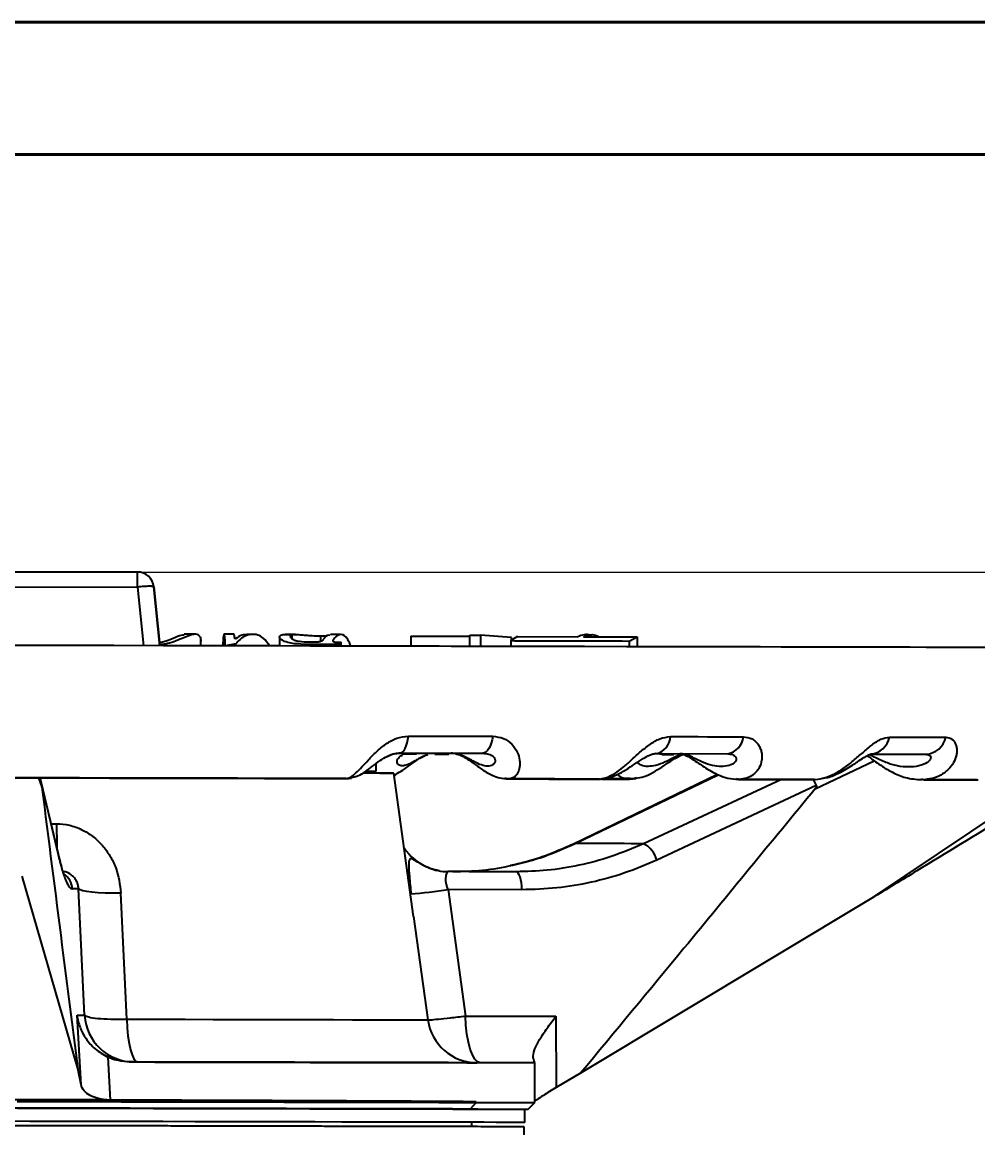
# Model space of a CAD drawing. Header units: millimetres. Extents: x 2379 to 4059, y 879 to 2067.
# Drawn here: x 2886.4 to 3030.7, y 1900.2 to 2067.1 of the extents above; entities that cross this region are included whole.
import ezdxf

# ---------------------------------------------------------------- set-up
doc = ezdxf.new("R2010")
doc.units = ezdxf.units.MM
doc.layers.add('AM_5', color=3, linetype='Continuous', lineweight=25)
doc.layers.add('粗实线', color=7, linetype='Continuous', lineweight=40)
doc.styles.add('SLDTEXTSTYLE1', font='txt.shx', dxfattribs={"width": 0.7, "bigfont": 'gbcbig.shx'})
doc.dimstyles.new('SLDDIMSTYLE12$0', dxfattribs={"dimtxt": 12, "dimasz": 10, "dimexe": 0, "dimexo": 0.0625, "dimgap": 0.875, "dimtad": 1, "dimdec": 1, "dimlfac": 1.8, "dimrnd": 1e-09, "dimzin": 12, "dimdsep": 46, "dimtxsty": 'SLDTEXTSTYLE1', "dimcen": 0.09, "dimdle": 8.16, "dimclrd": 3, "dimclre": 3, "dimadec": 0, "dimazin": 3, "dimtfac": 1, "dimtdec": 1, "dimtofl": 0, "dimtmove": 0, "dimatfit": 3, "dimfxl": 0, "dimfrac": 2, "dimtolj": 1, "dimlwd": 5, "dimlwe": 5, "dimarcsym": 0})

# ---------------------------------------------------------------- blocks, each defined once
blk = doc.blocks.new('*D38')
at = {"layer": 'AM_5', "color": 3, "lineweight": 5, "transparency": 16777216}
blk.add_line((2903.84, 1984.11), (3083.67, 1984.11), dxfattribs=at)
at = {"layer": 'AM_5', "color": 3, "linetype": 'Continuous', "lineweight": 5, "transparency": 16777216}
for p, q in [((3083.67, 1974.11), (3083.67, 1695.37)), ((2950.84, 1685.37), (3083.67, 1685.37))]:
    blk.add_line(p, q, dxfattribs=at)
at = {"layer": 'AM_5', "color": 3, "transparency": 16777216}
for points in [[(3082.01, 1974.11), (3085.34, 1974.11), (3083.67, 1984.11)], [(3082.01, 1695.37), (3085.34, 1695.37), (3083.67, 1685.37)]]:
    blk.add_solid(points, dxfattribs=at)
at = {"layer": 'Defpoints', "color": 0, "transparency": 16777216}
for p in [(2903.78, 1984.11), (2950.78, 1685.37), (3083.67, 1685.37)]:
    blk.add_point(p, dxfattribs=at)
at = {"layer": 'AM_5', "color": 0, "transparency": 16777216, "insert": (3076.8, 1834.74), "char_height": 12, "attachment_point": 5, "rotation": 90, "style": 'SLDTEXTSTYLE1'}
blk.add_mtext('\\A1;300', dxfattribs=at)

msp = doc.modelspace()

# ---------------------------------------------------------------- linework, layer by layer
at = {"color": 7, "linetype": 'Continuous', "lineweight": 25}
for p, q in [((2903.781, 1984.107), (2870.806, 1984.178)), ((2870.806, 1984.178), (2903.781, 1984.107)), ((2903.776, 1981.846), (2903.781, 1984.107)), ((2903.781, 1984.107), (2903.781, 1984.107)), ((2870.801, 1981.917), (2903.776, 1981.846)), ((2903.776, 1981.846), (2904.679, 1972.985)), ((2906.263, 1981.861), (2907.168, 1972.98)), ((2906.263, 1981.86), (2906.263, 1981.861)), ((2907.167, 1972.98), (2906.263, 1981.86)), ((2912.573, 1974.715), (2910.854, 1974.718)), ((2913.285, 1974.285), (2913.283, 1972.968)), ((2918.379, 1974.702), (2916.879, 1974.705)), ((2918.578, 1974.028), (2918.48, 1974.028)), ((2921.111, 1974.696), (2920.294, 1974.698)), ((2925.226, 1974.285), (2925.223, 1972.941)), ((2927.665, 1974.682), (2926.074, 1974.686)), ((2927.096, 1974.592), (2927.095, 1974.041)), ((2931.424, 1974.469), (2931.423, 1973.6)), ((2931.424, 1974.469), (2932.412, 1974.466)), ((2934.473, 1974.668), (2932.949, 1974.671)), ((2933.329, 1973.658), (2933.33, 1973.855)), ((2945.063, 1974.414), (2945.06, 1972.9)), ((2945.063, 1974.414), (2953.973, 1974.4)), ((2953.97, 1972.88), (2953.974, 1974.563)), ((2953.974, 1974.563), (2955.585, 1974.56)), ((2955.585, 1974.56), (2955.581, 1972.877)), ((2960.264, 1974.234), (2955.585, 1974.56)), ((2960.201, 1973.744), (2960.199, 1972.866)), ((2961.163, 1974.367), (2960.201, 1973.744)), ((2960.263, 1973.784), (2960.264, 1974.234)), ((2961.163, 1974.367), (2970.292, 1974.344)), ((2971.175, 1974.342), (2979.248, 1974.321)), ((2972.422, 1974.587), (2971.524, 1974.589)), ((2978.074, 1973.691), (2978.072, 1972.828)), ((2978.074, 1973.691), (2979.248, 1974.321)), ((2979.248, 1974.321), (2979.245, 1972.826)), ((2916.825, 1972.961), (2912.905, 1972.969)), ((2913.368, 1972.968), (2913.369, 1973.507)), ((2918.622, 1973.26), (2917.059, 1972.984)), ((2917.059, 1972.959), (2917.059, 1972.984)), ((2918.621, 1972.955), (2918.622, 1973.26)), ((2925.258, 1972.943), (2921.731, 1972.95)), ((2928.942, 1972.933), (2928.943, 1973.188)), ((2934.395, 1973.213), (2928.943, 1973.188)), ((2930.73, 1973.496), (2929.676, 1973.499)), ((2933.98, 1973.514), (2934.555, 1973.52)), ((2934.394, 1972.922), (2934.395, 1973.213)), ((2934.555, 1973.52), (2934.395, 1973.213)), ((2934.554, 1972.921), (2934.555, 1973.52)), ((2943.483, 1956.767), (2943.272, 1956.767)), ((2943.614, 1956.766), (2943.276, 1956.767)), ((2943.483, 1956.767), (2955.944, 1956.74)), ((2943.781, 1956.619), (2943.575, 1956.796)), ((2945.926, 1956.614), (2943.781, 1956.619)), ((2948.691, 1956.609), (2950.805, 1956.605)), ((2981.526, 1956.592), (2982.189, 1956.684)), ((2982.985, 1956.537), (2982.017, 1956.686)), ((2982.189, 1956.684), (2992.954, 1956.661)), ((2982.985, 1956.537), (2984.79, 1956.533)), ((3006.142, 1951.378), (3015.062, 1955.616)), ((3014.539, 1956.615), (3022.876, 1956.597)), ((2939.821, 1954.03), (2939.823, 1955.178)), ((2945.489, 1932.106), (2942.494, 1953.753)), ((2888.811, 1953.02), (2889.333, 1951.627)), ((2889.29, 1952.097), (2889.116, 1952.855)), ((2891.851, 1941.496), (2889.157, 1952.851)), ((2889.29, 1952.097), (2891.969, 1940.806)), ((2935.385, 1952.929), (2936.112, 1953.002)), ((2959.203, 1952.953), (2959.947, 1952.878)), ((2959.847, 1952.87), (2959.715, 1952.901)), ((2959.735, 1952.867), (2963.377, 1952.86)), ((2991.418, 1953.536), (2969.622, 1943.035)), ((2969.921, 1943.106), (2991.482, 1953.5)), ((2973.539, 1952.841), (2973.689, 1952.855)), ((2973.667, 1952.849), (2973.808, 1952.866)), ((2978.377, 1952.886), (2974.134, 1952.896)), ((2974.705, 1952.884), (2978.645, 1952.875)), ((2978.066, 1952.83), (2978.787, 1952.961)), ((2978.221, 1952.908), (2978.071, 1952.919)), ((2978.645, 1952.875), (2978.221, 1952.908)), ((2978.645, 1952.875), (2979.097, 1952.912)), ((2979.147, 1953.026), (2978.705, 1952.886)), ((3001.048, 1952.794), (2980.209, 1943.084)), ((2994.269, 1952.878), (2994.908, 1952.806)), ((2994.761, 1952.797), (2994.269, 1952.878)), ((3005.844, 1952.784), (3006.326, 1951.848)), ((3022.506, 1952.741), (3022.057, 1952.793)), ((3022.197, 1952.819), (3022.684, 1952.751)), ((3022.506, 1952.741), (3022.197, 1952.819)), ((3006.326, 1951.848), (2982.221, 1940.613)), ((3014.693, 1934.842), (3037.545, 1950.177)), ((2890.758, 1946.106), (2891.557, 1946.104)), ((2951.442, 1938.866), (2950.685, 1938.868)), ((2960.987, 1938.846), (2950.733, 1938.868)), ((2894.78, 1909.13), (2886.354, 1938.204)), ((2894.885, 1936.271), (2893.945, 1936.273)), ((2895.801, 1917.189), (2894.885, 1936.271)), ((2902.162, 1916.586), (2901.293, 1935.608)), ((2950.702, 1936.152), (2953.343, 1917.067)), ((2961.854, 1936.128), (2950.702, 1936.152)), ((3014.693, 1934.842), (2970.714, 1908.418)), ((2945.489, 1932.103), (2947.65, 1916.489)), ((2894.65, 1917.192), (2895.801, 1917.189)), ((2895.275, 1906.678), (2894.65, 1917.192)), ((2953.343, 1917.067), (2966.997, 1917.038)), ((2966.997, 1917.038), (2967.033, 1906.249)), ((2899.321, 1910.847), (2899.68, 1904.368)), ((2963.559, 1910.771), (2963.559, 1910.669)), ((2895.275, 1906.678), (2894.78, 1909.13)), ((2903.248, 1910.127), (2902.559, 1910.129)), ((2963.76, 1909.998), (2955.594, 1910.016)), ((2963.816, 1903.998), (2963.829, 1909.998)), ((2970.714, 1908.418), (2967.033, 1906.249)), ((2899.68, 1904.368), (2898.643, 1904.437)), ((2954.944, 1904.017), (2954.062, 1903.019)), ((2954.944, 1904.017), (2954.944, 1904.12)), ((2962.814, 1903), (2963.816, 1903.998)), ((2963.931, 1904.298), (2963.817, 1904.216)), ((2962.31, 1901.001), (2962.314, 1903.001)), ((2954.309, 1900.36), (2954.31, 1901.018)), ((2962.74, 1851.824), (2962.208, 1900.343))]:
    msp.add_line(p, q, dxfattribs=at)
at = {"color": 7, "linetype": 'Continuous', "lineweight": 25, "flags": 128}
for points in [[(3032.002, 1972.713), (3028.449, 1972.721), (3024.589, 1972.729), (3020.43, 1972.738), (3015.983, 1972.747), (3011.257, 1972.757), (3006.261, 1972.768), (3001.008, 1972.779), (2995.508, 1972.791), (2989.775, 1972.803), (2983.819, 1972.816), (2977.656, 1972.829), (2971.297, 1972.843), (2964.757, 1972.857), (2958.051, 1972.871), (2951.192, 1972.886), (2944.197, 1972.901), (2937.081, 1972.916), (2929.859, 1972.931), (2922.546, 1972.947), (2915.16, 1972.963), (2907.717, 1972.979), (2900.232, 1972.995), (2892.723, 1973.011), (2885.205, 1973.027)], [(2954.109, 1972.881), (2951.752, 1972.886), (2949.379, 1972.891), (2946.991, 1972.896), (2944.587, 1972.901), (2942.17, 1972.907), (2939.738, 1972.912), (2937.294, 1972.917), (2934.837, 1972.922)], [(2955.581, 1972.877), (2955.38, 1972.877), (2955.179, 1972.878), (2954.978, 1972.878), (2954.777, 1972.878), (2954.575, 1972.879), (2954.374, 1972.879), (2954.172, 1972.88), (2953.97, 1972.88)], [(2960.261, 1972.868), (2959.94, 1972.869), (2957.839, 1972.873), (2955.724, 1972.878)], [(3049.309, 1972.677), (3049.12, 1972.677), (3048.555, 1972.678), (3047.615, 1972.68), (3046.302, 1972.683), (3044.619, 1972.687), (3042.57, 1972.691), (3040.16, 1972.697), (3037.395, 1972.703), (3034.28, 1972.709), (3030.824, 1972.717), (3027.035, 1972.725), (3022.921, 1972.734), (3018.492, 1972.743), (3013.758, 1972.753), (3008.731, 1972.764), (3003.423, 1972.775), (2997.845, 1972.787), (2992.012, 1972.8), (2985.936, 1972.813), (2979.632, 1972.826), (2979.245, 1972.827)], [(2943.483, 1956.767), (2943.68, 1956.812), (2943.874, 1956.946), (2944.058, 1957.168), (2944.23, 1957.471), (2944.385, 1957.85), (2944.52, 1958.294), (2944.631, 1958.795), (2944.717, 1959.34)], [(2944.717, 1959.34), (2946.331, 1959.337), (2947.94, 1959.333), (2949.542, 1959.33), (2951.138, 1959.326), (2952.728, 1959.323), (2954.312, 1959.32), (2955.889, 1959.316), (2957.459, 1959.313)], [(2957.459, 1959.313), (2957.354, 1958.768), (2957.217, 1958.267), (2957.052, 1957.823), (2956.862, 1957.444), (2956.651, 1957.141), (2956.424, 1956.92), (2956.186, 1956.785), (2955.944, 1956.74)], [(2984.295, 1959.256), (2985.706, 1959.253), (2987.108, 1959.25), (2988.5, 1959.247), (2989.881, 1959.244), (2991.252, 1959.241), (2992.613, 1959.238), (2993.963, 1959.235), (2995.303, 1959.232)], [(3017.374, 1959.185), (3018.486, 1959.183), (3019.586, 1959.18), (3020.672, 1959.178), (3021.744, 1959.176), (3022.803, 1959.174), (3023.849, 1959.171), (3024.881, 1959.169), (3025.898, 1959.167)], [(2937.848, 1953.763), (2939.027, 1953.761), (2940.406, 1953.758), (2941.442, 1953.756), (2942.128, 1953.754), (2942.461, 1953.753), (2942.437, 1953.753), (2942.057, 1953.754), (2941.323, 1953.756), (2940.241, 1953.758), (2938.817, 1953.761), (2937.893, 1953.763)], [(2963.377, 1952.86), (2964.654, 1952.857), (2965.925, 1952.854), (2967.19, 1952.851), (2968.448, 1952.849), (2969.699, 1952.846), (2970.944, 1952.843), (2972.183, 1952.841), (2973.415, 1952.838)], [(2973.911, 1952.839), (2974.827, 1952.837), (2976.476, 1952.833), (2978.112, 1952.83)], [(2994.555, 1952.793), (2995.211, 1952.792), (2995.864, 1952.79), (2996.514, 1952.789), (2997.16, 1952.787), (2997.803, 1952.786), (2998.444, 1952.785), (2999.08, 1952.783), (2999.714, 1952.782)], [(2999.714, 1952.782), (3000.494, 1952.78), (3001.269, 1952.779), (3002.039, 1952.777), (3002.804, 1952.775), (3003.563, 1952.774), (3004.318, 1952.772), (3005.067, 1952.771), (3005.81, 1952.769)], [(3022.572, 1952.733), (3023.256, 1952.732), (3024.315, 1952.73), (3025.353, 1952.727), (3026.372, 1952.725), (3027.369, 1952.723), (3028.346, 1952.721), (3029.303, 1952.719), (3030.238, 1952.717)], [(2969.623, 1943.035), (2969.706, 1943.08), (2969.921, 1943.106)], [(2980.209, 1943.084), (2979.359, 1943.086), (2978.381, 1943.088), (2977.277, 1943.091), (2976.048, 1943.093), (2974.696, 1943.096), (2973.223, 1943.099), (2971.63, 1943.103), (2969.921, 1943.106)], [(2891.969, 1940.806), (2891.903, 1941.31), (2891.85, 1941.497)], [(2961.854, 1936.128), (2961.83, 1936.666), (2961.775, 1937.18), (2961.693, 1937.649), (2961.585, 1938.059), (2961.455, 1938.394), (2961.309, 1938.642), (2961.151, 1938.794), (2960.987, 1938.846)], [(2901.293, 1935.608), (2900.051, 1935.6), (2898.885, 1935.62), (2897.823, 1935.669), (2896.893, 1935.745), (2896.117, 1935.846), (2895.514, 1935.969), (2895.1, 1936.112), (2894.885, 1936.271)], [(2955.594, 1910.016), (2955.169, 1910.15), (2954.759, 1910.546), (2954.379, 1911.189), (2954.043, 1912.058), (2953.762, 1913.12), (2953.548, 1914.338), (2953.406, 1915.67), (2953.343, 1917.067)], [(2902.162, 1916.586), (2902.228, 1915.281), (2902.346, 1914.051), (2902.512, 1912.935), (2902.72, 1911.968), (2902.964, 1911.182), (2903.237, 1910.602), (2903.529, 1910.246), (2903.831, 1910.126)], [(2902.162, 1916.586), (2906.634, 1916.576), (2910.995, 1916.567), (2915.219, 1916.558), (2919.278, 1916.549), (2923.148, 1916.541), (2926.805, 1916.533), (2930.226, 1916.526), (2933.39, 1916.519), (2936.276, 1916.513), (2938.868, 1916.508), (2941.148, 1916.503), (2943.103, 1916.499), (2944.721, 1916.495), (2945.992, 1916.492), (2946.907, 1916.491), (2947.46, 1916.489), (2947.65, 1916.489)], [(2963.76, 1909.998), (2963.799, 1909.998), (2963.454, 1909.999), (2962.729, 1910), (2961.626, 1910.003), (2960.151, 1910.006), (2958.312, 1910.01), (2956.119, 1910.014), (2953.581, 1910.02), (2950.713, 1910.026), (2947.529, 1910.033), (2944.044, 1910.04), (2940.278, 1910.048), (2936.249, 1910.057), (2931.978, 1910.066), (2927.487, 1910.076), (2922.798, 1910.086), (2917.936, 1910.096), (2912.924, 1910.107), (2907.79, 1910.118), (2902.559, 1910.129)], [(2885.075, 1904.466), (2886.773, 1904.463), (2888.473, 1904.459), (2890.172, 1904.455), (2891.871, 1904.452), (2893.569, 1904.448), (2895.264, 1904.445), (2896.955, 1904.441), (2898.643, 1904.437)], [(2885.61, 1904.165), (2890.859, 1904.154), (2896.099, 1904.143), (2901.302, 1904.131), (2906.446, 1904.12), (2911.503, 1904.11), (2916.45, 1904.099), (2921.263, 1904.089), (2925.917, 1904.079), (2930.39, 1904.069), (2934.661, 1904.06), (2938.708, 1904.052), (2942.512, 1904.043), (2946.055, 1904.036), (2949.318, 1904.029), (2952.286, 1904.023), (2954.944, 1904.017)], [(2885.611, 1904.268), (2890.86, 1904.257), (2896.099, 1904.246), (2901.303, 1904.235), (2906.446, 1904.224), (2911.503, 1904.213), (2916.45, 1904.202), (2921.263, 1904.192), (2925.917, 1904.182), (2930.391, 1904.173), (2934.661, 1904.164), (2938.709, 1904.155), (2942.513, 1904.147), (2946.055, 1904.139), (2949.318, 1904.132), (2952.286, 1904.126), (2954.944, 1904.12)], [(2954.944, 1904.017), (2957.306, 1904.012), (2959.318, 1904.008), (2960.967, 1904.004), (2962.247, 1904.001), (2963.151, 1904), (2963.674, 1903.998), (2963.816, 1903.998)], [(2955.187, 1903.016), (2953.895, 1903.019), (2951.384, 1903.025), (2948.574, 1903.031), (2945.479, 1903.037), (2942.115, 1903.044), (2938.496, 1903.052), (2934.641, 1903.06), (2930.567, 1903.069), (2926.294, 1903.078), (2921.843, 1903.088), (2917.234, 1903.097), (2912.49, 1903.108), (2907.633, 1903.118), (2902.687, 1903.128), (2897.674, 1903.139), (2892.619, 1903.15), (2887.546, 1903.161), (2882.479, 1903.172)], [(2885.652, 1903.165), (2890.83, 1903.154), (2896, 1903.143), (2901.134, 1903.132), (2906.209, 1903.121), (2911.199, 1903.11), (2916.08, 1903.1), (2920.828, 1903.09), (2925.421, 1903.08), (2929.834, 1903.07), (2934.048, 1903.061), (2938.042, 1903.053), (2941.795, 1903.045), (2945.29, 1903.038), (2948.51, 1903.031), (2951.438, 1903.024), (2954.062, 1903.019)], [(2954.062, 1903.019), (2956.392, 1903.014), (2958.376, 1903.01), (2960.004, 1903.006), (2961.266, 1903.004), (2962.158, 1903.002), (2962.673, 1903.001), (2962.814, 1903)], [(2962.31, 1901.001), (2962.135, 1901.002), (2961.61, 1901.003), (2960.739, 1901.005), (2959.525, 1901.007), (2957.973, 1901.011), (2956.092, 1901.015), (2953.891, 1901.019), (2951.379, 1901.025), (2948.57, 1901.031), (2945.475, 1901.037), (2942.11, 1901.044), (2938.492, 1901.052), (2934.636, 1901.06), (2930.563, 1901.069), (2926.29, 1901.078), (2921.839, 1901.088), (2917.23, 1901.097), (2912.486, 1901.108), (2907.629, 1901.118), (2902.682, 1901.128), (2897.67, 1901.139), (2892.615, 1901.15), (2887.541, 1901.161), (2882.474, 1901.172)]]:
    msp.add_lwpolyline(points, dxfattribs=at)
at = {"color": 7, "linetype": 'Continuous', "lineweight": 25}
for centre, radius, start, end in [((2903.776, 1981.607), 2.5, 5.81493, 89.87751), ((2903.776, 1981.607), 2.5, 5.81493, 89.87751), ((2981.534, 1959.369), 2.763, 283.71071, 357.65791), ((2992.435, 1959.494), 2.88, 280.39224, 354.78917), ((3014.24, 1959.794), 3.193, 275.38119, 349.01323), ((3022.649, 1959.927), 3.338, 273.90363, 346.83852), ((3023.029, 1946.55), 131.473, 180.19425, 181.82618), ((2950.818, 1947.015), 8.163, 214.11019, 245.44357), ((2978.489, 1939.629), 3.86, 14.77003, 63.52904), ((2950.753, 1946.888), 8.02, 247.49374, 269.8614), ((2891.057, 1936.106), 2.892, 3.30335, 56.85343), ((2940.578, 2000.782), 65.419, 273.89088, 278.90272), ((2903.275, 1917.613), 7.486, 183.24837, 269.79193), ((2955.079, 1917.517), 7.5, 187.87748, 269.87749)]:
    msp.add_arc(centre, radius, start, end, dxfattribs=at)
for points in [[(2906.263, 1981.86), (2906.223, 1981.888), (2906.143, 1981.942), (2905.567, 1981.962), (2904.748, 1981.933), (2904.1, 1981.875), (2903.776, 1981.846)], [(2957.296, 1938.854), (2956.45, 1938.856), (2954.76, 1938.859), (2952.548, 1938.864), (2951.442, 1938.866)], [(2960.987, 1938.846), (2960.512, 1938.847), (2959.561, 1938.849), (2958.051, 1938.852), (2957.296, 1938.854)], [(2962.208, 1900.343), (2962.087, 1900.343), (2961.845, 1900.344), (2959.895, 1900.348), (2956.819, 1900.354), (2952.555, 1900.363), (2947.207, 1900.375), (2940.859, 1900.388), (2933.619, 1900.404), (2925.614, 1900.421), (2916.978, 1900.439), (2907.86, 1900.459), (2898.417, 1900.479), (2888.809, 1900.499), (2879.201, 1900.52), (2869.757, 1900.54), (2860.639, 1900.56), (2852.004, 1900.578), (2843.998, 1900.595), (2836.759, 1900.611), (2830.41, 1900.624), (2825.062, 1900.636), (2820.798, 1900.645), (2817.722, 1900.652), (2815.772, 1900.656), (2815.53, 1900.657), (2815.409, 1900.657)], [(2888.809, 1900.5), (2885.951, 1900.506), (2880.235, 1900.518), (2871.808, 1900.536), (2863.671, 1900.553), (2855.965, 1900.57), (2848.821, 1900.585), (2842.361, 1900.599), (2836.695, 1900.611), (2831.923, 1900.621), (2828.118, 1900.629), (2825.373, 1900.635), (2823.633, 1900.639), (2823.417, 1900.64), (2823.309, 1900.64)], [(2954.309, 1900.36), (2954.2, 1900.36), (2953.984, 1900.36), (2952.244, 1900.364), (2949.499, 1900.37), (2945.694, 1900.378), (2940.922, 1900.388), (2935.256, 1900.4), (2928.797, 1900.414), (2921.652, 1900.429), (2913.946, 1900.446), (2905.81, 1900.463), (2897.383, 1900.481), (2891.667, 1900.493), (2888.809, 1900.5)]]:
    msp.add_open_spline(points, degree=3, dxfattribs=at)
for points, knots in [([(2907.114, 1973.51), (2907.207, 1973.517), (2907.564, 1973.542), (2908.324, 1973.776), (2909.393, 1974.193), (2910.384, 1974.653), (2910.702, 1974.638), (2910.836, 1974.632)], [0, 0, 0, 0, 0.0437633, 0.1679338, 0.4021795, 0.7473798, 1, 1, 1, 1]), ([(2913.285, 1974.285), (2913.106, 1974.492), (2912.754, 1974.897), (2911.348, 1974.448), (2909.842, 1973.781), (2908.421, 1973.275), (2907.55, 1973.159), (2907.155, 1973.106)], [0, 0, 0, 0, 0.2863119, 0.55953071, 0.76733828, 0.89433721, 1, 1, 1, 1]), ([(2913.353, 1973.507), (2913.357, 1973.533), (2913.415, 1973.891), (2913.348, 1974.095), (2913.285, 1974.285)], [0, 0, 0, 0, 0.0704321, 1, 1, 1, 1]), ([(2917.059, 1972.984), (2917.041, 1973.299), (2917.004, 1973.94), (2916.923, 1974.692), (2916.835, 1974.81), (2916.75, 1974.216), (2916.699, 1973.642), (2916.672, 1973.114), (2916.664, 1972.959)], [0, 0, 0, 0, 0.15351513, 0.31151055, 0.62183079, 0.77597192, 0.93465022, 1, 1, 1, 1]), ([(2918.48, 1974.028), (2918.459, 1974.223), (2918.419, 1974.606), (2918.377, 1974.663), (2918.356, 1974.691)], [0, 0, 0, 0, 0.510119, 1, 1, 1, 1]), ([(2920.262, 1974.655), (2920.029, 1974.648), (2919.455, 1974.631), (2918.904, 1974.252), (2918.578, 1974.028)], [0, 0, 0, 0, 0.4066547, 1, 1, 1, 1]), ([(2923.776, 1972.944), (2923.456, 1973.375), (2922.628, 1974.489), (2921.337, 1974.805), (2920.156, 1974.544), (2919.333, 1974.043), (2918.84, 1973.5), (2918.622, 1973.26)], [0, 0, 0, 0, 0.2053841, 0.5315458, 0.6962645, 0.8657186, 1, 1, 1, 1]), ([(2928.943, 1973.188), (2928.275, 1973.217), (2927.174, 1973.264), (2925.993, 1973.606), (2925.37, 1973.961), (2925.142, 1974.338), (2925.319, 1974.491), (2925.419, 1974.576)], [0, 0, 0, 0, 0.2904242, 0.4791568, 0.6380876, 0.7972637, 1, 1, 1, 1]), ([(2925.419, 1974.576), (2925.62, 1974.635), (2925.928, 1974.725), (2926.671, 1974.651), (2926.928, 1974.626)], [0, 0, 0, 0, 0.6542152, 1, 1, 1, 1]), ([(2929.676, 1973.499), (2929.181, 1973.516), (2928.379, 1973.544), (2927.49, 1973.779), (2927.006, 1974.066), (2926.827, 1974.388), (2927.002, 1974.521), (2927.096, 1974.592)], [0, 0, 0, 0, 0.2599336, 0.4215944, 0.584063, 0.7764561, 1, 1, 1, 1]), ([(2927.096, 1974.592), (2927.263, 1974.636), (2927.535, 1974.71), (2928.317, 1974.649), (2929.196, 1974.57), (2930.217, 1974.493), (2930.971, 1974.471), (2931.381, 1974.469), (2931.424, 1974.469)], [0, 0, 0, 0, 0.2685044, 0.4379066, 0.6082478, 0.7778738, 0.976771, 1, 1, 1, 1]), ([(2931.8, 1973.85), (2931.754, 1973.794), (2931.682, 1973.708), (2931.451, 1973.602), (2931.219, 1973.54), (2930.97, 1973.5), (2930.804, 1973.497), (2930.73, 1973.496)], [0, 0, 0, 0, 0.3057608, 0.4723517, 0.637981, 0.8377325, 1, 1, 1, 1]), ([(2932.913, 1974.513), (2932.772, 1974.551), (2932.391, 1974.656), (2932.028, 1974.161), (2931.8, 1973.85)], [0, 0, 0, 0, 0.3704922, 1, 1, 1, 1]), ([(2933.33, 1973.855), (2933.305, 1973.805), (2933.266, 1973.728), (2933.314, 1973.625), (2933.432, 1973.56), (2933.66, 1973.516), (2933.857, 1973.515), (2933.98, 1973.514)], [0, 0, 0, 0, 0.2742213, 0.4218346, 0.5710505, 0.7336104, 1, 1, 1, 1]), ([(2936.012, 1972.918), (2935.866, 1973.278), (2935.432, 1974.352), (2934.548, 1974.842), (2933.784, 1974.488), (2933.395, 1973.946), (2933.33, 1973.855)], [0, 0, 0, 0, 0.1864973, 0.5560674, 0.9256862, 1, 1, 1, 1]), ([(2960.201, 1973.744), (2963.265, 1973.735), (2969.407, 1973.718), (2975.181, 1973.7), (2978.074, 1973.691)], [0, 0, 0, 0, 0.498853, 1, 1, 1, 1]), ([(2972.263, 1974.473), (2972.236, 1974.488), (2971.605, 1974.847), (2970.934, 1974.59), (2970.292, 1974.344)], [0, 0, 0, 0, 0.0420292, 1, 1, 1, 1]), ([(2971.175, 1974.342), (2971.865, 1974.58), (2972.646, 1974.85), (2973.376, 1974.39), (2973.461, 1974.336)], [0, 0, 0, 0, 0.8829321, 1, 1, 1, 1]), ([(2935.385, 1952.929), (2935.596, 1952.991), (2936.007, 1953.113), (2936.779, 1953.734), (2937.643, 1954.616), (2938.662, 1955.739), (2939.84, 1956.967), (2941.255, 1958.16), (2942.916, 1959.133), (2944.117, 1959.271), (2944.717, 1959.34)], [0, 0, 0, 0, 0.1279379, 0.24972, 0.3803197, 0.4997335, 0.6244222, 0.7495462, 0.8749776, 1, 1, 1, 1]), ([(2957.459, 1959.313), (2958.016, 1959.242), (2959.134, 1959.1), (2960.403, 1958.129), (2961.213, 1956.935), (2961.57, 1955.704), (2961.562, 1954.578), (2961.244, 1953.692), (2960.696, 1953.067), (2960.201, 1952.942), (2959.947, 1952.878)], [0, 0, 0, 0, 0.12462515, 0.249715, 0.37492122, 0.49974255, 0.61927679, 0.75001403, 0.87189027, 1, 1, 1, 1]), ([(2973.667, 1952.849), (2974.026, 1952.914), (2974.726, 1953.041), (2975.891, 1953.666), (2976.896, 1954.411), (2977.731, 1955.123), (2978.36, 1955.686), (2979.008, 1956.277), (2979.921, 1957.096), (2981.124, 1958.083), (2982.701, 1959.049), (2983.764, 1959.187), (2984.295, 1959.256)], [0, 0, 0, 0, 0.12794144, 0.24963358, 0.38016775, 0.44121021, 0.49970945, 0.56357405, 0.62456998, 0.74964196, 0.87502185, 1, 1, 1, 1]), ([(2995.303, 1959.232), (2995.769, 1959.165), (2996.466, 1959.065), (2997.168, 1958.53), (2997.586, 1958.042), (2997.888, 1957.473), (2998.065, 1956.874), (2998.129, 1956.254), (2998.068, 1955.466), (2997.812, 1954.724), (2997.393, 1954.084), (2996.87, 1953.532), (2996.067, 1953.005), (2995.301, 1952.874), (2994.908, 1952.806)], [0, 0, 0, 0, 0.1244795, 0.1858912, 0.249872, 0.3110952, 0.3752088, 0.436224, 0.5001105, 0.6195221, 0.6833857, 0.7502835, 0.8719702, 1, 1, 1, 1]), ([(3006.21, 1952.784), (3006.691, 1952.852), (3007.627, 1952.986), (3009.1, 1953.617), (3010.307, 1954.364), (3011.26, 1955.075), (3011.953, 1955.636), (3012.639, 1956.225), (3013.567, 1957.041), (3014.711, 1958.021), (3016.095, 1958.98), (3016.948, 1959.117), (3017.374, 1959.185)], [0, 0, 0, 0, 0.12801232, 0.24964837, 0.38015983, 0.44120352, 0.49971387, 0.56357251, 0.62457566, 0.74964179, 0.87501679, 1, 1, 1, 1]), ([(3025.898, 1959.167), (3026.241, 1959.101), (3026.754, 1959.002), (3027.203, 1958.473), (3027.434, 1957.989), (3027.551, 1957.425), (3027.55, 1956.83), (3027.434, 1956.214), (3027.145, 1955.43), (3026.659, 1954.69), (3026.012, 1954.049), (3025.259, 1953.495), (3024.17, 1952.962), (3023.188, 1952.823), (3022.684, 1952.751)], [0, 0, 0, 0, 0.12447465, 0.18590377, 0.2498832, 0.31110244, 0.37519492, 0.43621983, 0.50010145, 0.61952849, 0.68338306, 0.75026225, 0.87188924, 1, 1, 1, 1]), ([(2935.556, 1952.997), (2936.099, 1953.083), (2937.396, 1953.286), (2938.869, 1954.463), (2940.356, 1955.604), (2941.508, 1956.325), (2942.663, 1956.772), (2943.332, 1956.794), (2943.666, 1956.805)], [0, 0, 0, 0, 0.21651, 0.5165419, 0.6570432, 0.7800658, 0.8904523, 1, 1, 1, 1]), ([(2941.406, 1956.214), (2941.475, 1956.251), (2941.808, 1956.429), (2942.546, 1956.696), (2943.17, 1956.743), (2943.483, 1956.767)], [0, 0, 0, 0, 0.1146699, 0.5571038, 1, 1, 1, 1]), ([(2942.544, 1953.393), (2943.246, 1953.815), (2944.288, 1954.44), (2945.793, 1955.578), (2946.668, 1956.183), (2947.12, 1956.344), (2947.17, 1956.361)], [0, 0, 0, 0, 0.5112128, 0.7576418, 0.9734468, 1, 1, 1, 1]), ([(2947.618, 1956.519), (2947.418, 1956.455), (2946.919, 1956.293), (2946.2, 1955.886), (2945.318, 1955.366), (2944.505, 1954.939), (2943.754, 1954.784), (2943.179, 1954.938), (2942.913, 1955.37), (2943.085, 1955.895), (2943.386, 1956.274), (2943.725, 1956.416), (2943.822, 1956.456)], [0, 0, 0, 0, 0.048877, 0.1220733, 0.2021553, 0.3553953, 0.5091194, 0.6628416, 0.8162433, 0.8929299, 0.9694545, 1, 1, 1, 1]), ([(2955.944, 1956.74), (2956.24, 1956.716), (2956.834, 1956.667), (2957.492, 1956.307), (2957.827, 1955.865), (2957.858, 1955.335), (2957.442, 1954.91), (2956.688, 1954.754), (2955.769, 1954.911), (2954.832, 1955.339), (2953.875, 1955.877), (2953.022, 1956.321), (2952.084, 1956.678), (2951.467, 1956.726), (2951.157, 1956.75)], [0, 0, 0, 0, 0.0625764, 0.1252848, 0.1848997, 0.2501233, 0.3749307, 0.5001323, 0.6253324, 0.7502715, 0.8127295, 0.8750555, 0.937394, 1, 1, 1, 1]), ([(2951.869, 1956.662), (2952.107, 1956.592), (2952.577, 1956.453), (2953.338, 1956.049), (2954.24, 1955.46), (2955.069, 1954.837), (2956.137, 1954.073), (2957.247, 1953.422), (2958.575, 1952.953), (2959.353, 1952.897), (2959.772, 1952.867)], [0, 0, 0, 0, 0.0889663, 0.1751205, 0.2608238, 0.4140952, 0.5091872, 0.7133094, 0.8458673, 1, 1, 1, 1]), ([(2973.877, 1952.93), (2974.449, 1952.997), (2975.465, 1953.116), (2976.889, 1953.827), (2978.193, 1954.635), (2979.477, 1955.535), (2980.539, 1956.191), (2981.27, 1956.521), (2981.911, 1956.729), (2982.265, 1956.725), (2982.501, 1956.722)], [0, 0, 0, 0, 0.1931622, 0.3431372, 0.4976624, 0.6438486, 0.7721107, 0.8302316, 0.8868982, 1, 1, 1, 1]), ([(2978.978, 1952.996), (2979.422, 1953.049), (2980.318, 1953.158), (2981.639, 1953.817), (2982.969, 1954.623), (2984.273, 1955.532), (2985.326, 1956.18), (2985.957, 1956.481), (2986.17, 1956.547), (2986.23, 1956.565)], [0, 0, 0, 0, 0.1816427, 0.3672701, 0.5589206, 0.7404903, 0.89985, 0.9720444, 1, 1, 1, 1]), ([(2986.314, 1956.593), (2986.232, 1956.583), (2985.874, 1956.542), (2985.176, 1956.242), (2984.292, 1955.812), (2983.225, 1955.281), (2982.073, 1954.858), (2980.892, 1954.71), (2979.846, 1954.832), (2979.447, 1955.2), (2979.261, 1955.371)], [0, 0, 0, 0, 0.0271102, 0.1179757, 0.2043592, 0.2988689, 0.479717, 0.6611364, 0.8425534, 1, 1, 1, 1]), ([(2992.954, 1956.661), (2993.204, 1956.637), (2993.704, 1956.588), (2994.168, 1956.229), (2994.276, 1955.787), (2993.993, 1955.258), (2993.185, 1954.834), (2991.988, 1954.678), (2990.651, 1954.836), (2989.408, 1955.265), (2988.293, 1955.803), (2987.402, 1956.248), (2986.515, 1956.604), (2985.976, 1956.652), (2985.705, 1956.676)], [0, 0, 0, 0, 0.0625764, 0.1252848, 0.1848997, 0.2501233, 0.3749307, 0.5001323, 0.6253324, 0.7502715, 0.8127295, 0.8750555, 0.937394, 1, 1, 1, 1]), ([(2985.722, 1956.676), (2985.822, 1956.668), (2986.012, 1956.652), (2986.44, 1956.506), (2986.96, 1956.249), (2987.669, 1955.822), (2988.486, 1955.263), (2989.799, 1954.368), (2991.259, 1953.527), (2993.028, 1952.905), (2994.046, 1952.832), (2994.588, 1952.793)], [0, 0, 0, 0, 0.0777037, 0.1483677, 0.214032, 0.2764184, 0.3843681, 0.4692883, 0.6935309, 0.8367965, 1, 1, 1, 1]), ([(3007.212, 1952.977), (3007.489, 1953.008), (3008.348, 1953.102), (3009.913, 1953.799), (3011.405, 1954.681), (3012.641, 1955.523), (3013.392, 1956.029), (3014.012, 1956.391), (3014.438, 1956.59), (3014.778, 1956.686), (3014.898, 1956.664), (3014.96, 1956.653)], [0, 0, 0, 0, 0.0899247, 0.2789122, 0.5096722, 0.5968017, 0.7160872, 0.7813852, 0.8495991, 0.9218501, 1, 1, 1, 1]), ([(3013.977, 1956.363), (3013.993, 1956.353), (3014.128, 1956.271), (3014.585, 1955.959), (3015.342, 1955.413), (3016.435, 1954.648), (3017.935, 1953.763), (3019.918, 1952.93), (3021.399, 1952.803), (3022.203, 1952.734)], [0, 0, 0, 0, 0.011447, 0.0948112, 0.1948902, 0.3296954, 0.5082648, 0.7331009, 1, 1, 1, 1]), ([(3022.876, 1956.597), (3023.061, 1956.573), (3023.433, 1956.525), (3023.672, 1956.166), (3023.546, 1955.725), (3022.968, 1955.196), (3021.824, 1954.773), (3020.265, 1954.618), (3018.6, 1954.778), (3017.137, 1955.204), (3015.938, 1955.748), (3015.077, 1956.176), (3014.523, 1956.463), (3014.291, 1956.503), (3014.277, 1956.505)], [0, 0, 0, 0, 0.066471, 0.1330822, 0.1964075, 0.2656904, 0.3982655, 0.5312595, 0.6642517, 0.7969668, 0.863312, 0.929517, 0.9957353, 1, 1, 1, 1]), ([(2938.152, 1954.034), (2938.623, 1954.033), (2939.611, 1954.031), (2939.749, 1954.03), (2939.821, 1954.03)], [0, 0, 0, 0, 0.4764157, 1, 1, 1, 1]), ([(2939.58, 1953.76), (2939.54, 1953.796), (2939.479, 1953.851), (2939.483, 1953.985), (2939.484, 1954.031)], [0, 0, 0, 0, 0.6617391, 1, 1, 1, 1]), ([(2978.071, 1952.919), (2977.742, 1952.907), (2977.041, 1952.882), (2976.561, 1953.34), (2976.306, 1953.583)], [0, 0, 0, 0, 0.4701941, 1, 1, 1, 1]), ([(2883.894, 1953.037), (2888.307, 1953.028), (2897.089, 1953.009), (2910.147, 1952.982), (2922.957, 1952.955), (2931.256, 1952.937), (2935.385, 1952.929)], [0, 0, 0, 0, 0.2537268, 0.5049693, 0.7537271, 1, 1, 1, 1]), ([(2935.311, 1952.921), (2932.099, 1952.928), (2925.664, 1952.942), (2916.498, 1952.961), (2907.937, 1952.979), (2899.991, 1952.996), (2891.992, 1953.013), (2886.639, 1953.025), (2883.962, 1953.031)], [0, 0, 0, 0, 0.1923705, 0.3854898, 0.5383578, 0.6912259, 0.8456129, 1, 1, 1, 1]), ([(2889.333, 1951.627), (2889.328, 1951.673), (2889.316, 1951.767), (2889.302, 1951.896), (2889.294, 1952.004), (2889.291, 1952.061), (2889.29, 1952.089), (2889.29, 1952.097)], [0, 0, 0, 0, 0.3325712, 0.6879646, 0.8313814, 0.949784, 1, 1, 1, 1]), ([(2935.311, 1952.921), (2935.535, 1952.932), (2935.803, 1952.944), (2936.069, 1952.994), (2936.112, 1953.002)], [0, 0, 0, 0, 0.838527, 1, 1, 1, 1]), ([(2959.847, 1952.87), (2959.651, 1952.881), (2959.417, 1952.894), (2959.232, 1952.945), (2959.202, 1952.953)], [0, 0, 0, 0, 0.8392222, 1, 1, 1, 1]), ([(2973.539, 1952.841), (2971.306, 1952.846), (2966.834, 1952.855), (2962.178, 1952.865), (2959.847, 1952.87)], [0, 0, 0, 0, 0.4994087, 1, 1, 1, 1]), ([(2959.947, 1952.878), (2962.277, 1952.873), (2966.943, 1952.863), (2971.424, 1952.854), (2973.667, 1952.849)], [0, 0, 0, 0, 0.4994075, 1, 1, 1, 1]), ([(2973.808, 1952.866), (2973.923, 1952.872), (2974.076, 1952.88), (2974.24, 1952.913), (2974.281, 1952.921)], [0, 0, 0, 0, 0.7502436, 1, 1, 1, 1]), ([(3006.042, 1952.774), (3004.23, 1952.778), (3000.602, 1952.785), (2996.71, 1952.793), (2994.762, 1952.797)], [0, 0, 0, 0, 0.499408, 1, 1, 1, 1]), ([(2994.908, 1952.806), (2996.856, 1952.802), (3000.756, 1952.794), (3004.391, 1952.787), (3006.21, 1952.784)], [0, 0, 0, 0, 0.4994067, 1, 1, 1, 1]), ([(3030.605, 1952.725), (3029.339, 1952.728), (3026.802, 1952.733), (3023.939, 1952.738), (3022.506, 1952.741)], [0, 0, 0, 0, 0.4994071, 1, 1, 1, 1]), ([(3022.684, 1952.751), (3024.116, 1952.749), (3026.984, 1952.743), (3029.524, 1952.739), (3030.796, 1952.736)], [0, 0, 0, 0, 0.4994057, 1, 1, 1, 1]), ([(2889.333, 1951.627), (2890.347, 1943.677), (2892.158, 1929.479), (2893.979, 1915.348), (2894.78, 1909.13)], [0, 0, 0, 0, 0.5600002, 1, 1, 1, 1]), ([(3006.142, 1951.378), (2999.548, 1943.341), (2987.773, 1928.988), (2975.926, 1914.703), (2970.714, 1908.418)], [0, 0, 0, 0, 0.5600004, 1, 1, 1, 1]), ([(3006.326, 1951.848), (3006.332, 1951.828), (3006.346, 1951.783), (3006.332, 1951.685), (3006.269, 1951.542), (3006.19, 1951.441), (3006.142, 1951.378)], [0, 0, 0, 0, 0.1147934, 0.2642503, 0.5426543, 1, 1, 1, 1]), ([(3037.988, 1949.043), (3036.898, 1948.372), (3031.444, 1945.019), (3023.674, 1940.283), (3016.965, 1936.218), (3014.693, 1934.842)], [0, 0, 0, 0, 0.1418804, 0.7094415, 1, 1, 1, 1]), ([(2891.557, 1946.104), (2892.207, 1946.059), (2893.523, 1945.969), (2895.386, 1945.26), (2897.082, 1944.224), (2898.518, 1942.864), (2899.674, 1941.259), (2900.851, 1938.884), (2901.117, 1936.916), (2901.293, 1935.608)], [0, 0, 0, 0, 0.1235233, 0.2501507, 0.3747805, 0.5002123, 0.6235234, 0.7497125, 1, 1, 1, 1]), ([(2951.442, 1938.866), (2952.928, 1938.909), (2955.96, 1938.997), (2960.567, 1939.783), (2965.285, 1941.068), (2968.357, 1942.418), (2969.921, 1943.106)], [0, 0, 0, 0, 0.2354209, 0.48057, 0.7354347, 1, 1, 1, 1]), ([(2969.622, 1943.035), (2968.567, 1942.56), (2966.188, 1941.487), (2962.988, 1940.414), (2960.837, 1939.944), (2960.083, 1939.779)], [0, 0, 0, 0, 0.34105069, 0.76897077, 1, 1, 1, 1]), ([(2980.209, 1943.084), (2978.596, 1942.396), (2975.428, 1941.046), (2970.529, 1939.761), (2965.724, 1938.976), (2962.545, 1938.889), (2960.987, 1938.846)], [0, 0, 0, 0, 0.2645644, 0.5194287, 0.7645782, 1, 1, 1, 1]), ([(2892.295, 1939.583), (2892.267, 1939.716), (2892.18, 1940.125), (2891.983, 1940.945), (2891.851, 1941.496)], [0, 0, 0, 0, 0.3269815, 1, 1, 1, 1]), ([(2891.969, 1940.806), (2892.145, 1940.109), (2892.433, 1938.972), (2892.773, 1937.976), (2893.106, 1937.147), (2893.442, 1936.552), (2893.737, 1936.314), (2893.882, 1936.277), (2893.926, 1936.273), (2893.94, 1936.273), (2893.945, 1936.273)], [0, 0, 0, 0, 0.2501646, 0.4085572, 0.4987242, 0.7484853, 0.9263633, 0.9763214, 0.991455, 1, 1, 1, 1]), ([(2949.368, 1938.988), (2948.904, 1939.097), (2947.983, 1939.315), (2946.787, 1939.889), (2945.828, 1940.486), (2945.287, 1940.809), (2945.008, 1940.829), (2944.862, 1940.692), (2944.781, 1940.368), (2944.746, 1939.622), (2944.843, 1938.053), (2945.015, 1936.408), (2945.11, 1935.504)], [0, 0, 0, 0, 0.1033689, 0.2053754, 0.3058264, 0.4078371, 0.4617314, 0.5190392, 0.5812, 0.6494695, 0.8073596, 1, 1, 1, 1]), ([(2982.221, 1940.613), (2980.612, 1939.924), (2977.394, 1938.545), (2972.323, 1937.175), (2967.132, 1936.283), (2963.617, 1936.18), (2961.854, 1936.128)], [0, 0, 0, 0, 0.2492462, 0.4987214, 0.7485201, 1, 1, 1, 1]), ([(2894.885, 1936.271), (2894.872, 1936.449), (2894.845, 1936.797), (2894.66, 1937.331), (2894.373, 1937.814), (2893.863, 1938.366), (2893.223, 1938.796), (2892.67, 1938.868), (2892.479, 1938.893)], [0, 0, 0, 0, 0.1435708, 0.2798832, 0.4154035, 0.5545109, 0.846289, 1, 1, 1, 1]), ([(2950.733, 1938.868), (2950.664, 1938.829), (2950.526, 1938.752), (2950.348, 1938.25), (2950.303, 1937.696), (2950.341, 1937.215), (2950.468, 1936.68), (2950.623, 1936.332), (2950.702, 1936.152)], [0, 0, 0, 0, 0.2616178, 0.5161546, 0.6376198, 0.7555299, 0.8740541, 1, 1, 1, 1]), ([(2894.65, 1917.192), (2894.769, 1916.583), (2895.006, 1915.367), (2895.939, 1913.637), (2897.293, 1912.016), (2898.645, 1911.237), (2899.321, 1910.847)], [0, 0, 0, 0, 0.2505541, 0.5002593, 0.7500544, 1, 1, 1, 1]), ([(2895.801, 1917.189), (2895.953, 1917.094), (2896.258, 1916.904), (2897.689, 1916.701), (2899.676, 1916.578), (2901.332, 1916.583), (2902.162, 1916.586)], [0, 0, 0, 0, 0.24870503, 0.49818959, 0.74837738, 1, 1, 1, 1]), ([(2947.65, 1916.489), (2947.732, 1916.484), (2947.895, 1916.475), (2949.139, 1916.591), (2950.963, 1916.786), (2952.549, 1916.973), (2953.343, 1917.067)], [0, 0, 0, 0, 0.2503671, 0.5005248, 0.7501034, 1, 1, 1, 1]), ([(2963.549, 1910.71), (2963.574, 1911.098), (2963.625, 1911.875), (2964.492, 1913.491), (2965.612, 1915.216), (2966.535, 1916.43), (2966.997, 1917.038)], [0, 0, 0, 0, 0.2499493, 0.4997481, 0.749457, 1, 1, 1, 1]), ([(2902.559, 1910.129), (2901.687, 1910.205), (2900.57, 1910.302), (2899.545, 1910.749), (2899.321, 1910.847)], [0, 0, 0, 0, 0.7808606, 1, 1, 1, 1]), ([(2963.549, 1910.71), (2963.614, 1910.412), (2963.697, 1910.03), (2963.749, 1910.004), (2963.76, 1909.998)], [0, 0, 0, 0, 0.7808444, 1, 1, 1, 1]), ([(2903.248, 1910.127), (2903.262, 1910.127), (2903.289, 1910.127), (2903.419, 1910.127), (2903.602, 1910.127), (2903.754, 1910.126), (2903.831, 1910.126)], [0, 0, 0, 0, 0.2501498, 0.4993714, 0.7492584, 1, 1, 1, 1]), ([(2903.831, 1910.126), (2906.098, 1910.121), (2910.683, 1910.111), (2917.333, 1910.097), (2923.811, 1910.083), (2929.967, 1910.07), (2935.673, 1910.058), (2940.783, 1910.047), (2945.201, 1910.038), (2948.847, 1910.03), (2951.666, 1910.024), (2953.632, 1910.02), (2954.836, 1910.017), (2954.988, 1910.017), (2955.063, 1910.017)], [0, 0, 0, 0, 0.07919299, 0.16015936, 0.24278284, 0.32785451, 0.41364109, 0.49999999, 0.58635361, 0.67214028, 0.75721715, 0.83983537, 0.92080432, 1, 1, 1, 1]), ([(2955.594, 1910.016), (2955.52, 1910.016), (2955.373, 1910.016), (2955.202, 1910.017), (2955.086, 1910.017), (2955.071, 1910.017), (2955.063, 1910.017)], [0, 0, 0, 0, 0.25014976, 0.49937147, 0.74925843, 1, 1, 1, 1]), ([(2898.643, 1904.437), (2898.144, 1904.54), (2897.147, 1904.746), (2896.055, 1905.39), (2895.456, 1906.06), (2895.321, 1906.519), (2895.275, 1906.678)], [0, 0, 0, 0, 0.270985, 0.540835, 0.8409557, 1, 1, 1, 1]), ([(2967.033, 1906.249), (2966.355, 1905.842), (2965.185, 1905.14), (2964.277, 1904.542), (2963.985, 1904.337), (2963.931, 1904.298)], [0, 0, 0, 0, 0.5280154, 0.9113192, 1, 1, 1, 1]), ([(2954.944, 1904.12), (2953.92, 1904.128), (2951.87, 1904.143), (2948.204, 1904.167), (2944.11, 1904.19), (2939.609, 1904.214), (2934.791, 1904.238), (2929.654, 1904.261), (2924.175, 1904.284), (2917.415, 1904.31), (2909.278, 1904.339), (2902.897, 1904.358), (2899.68, 1904.368)], [0, 0, 0, 0, 0.0890091, 0.1780183, 0.2696134, 0.3612084, 0.4502175, 0.5392267, 0.6308217, 0.7224168, 0.8600381, 1, 1, 1, 1])]:
    msp.add_open_spline(points, degree=3, knots=knots, dxfattribs=at)
at = {"layer": '粗实线'}
for p, q in [((4058.984, 2067.144), (2378.984, 2067.144)), ((4038.984, 2047.144), (2478.984, 2047.144))]:
    msp.add_line(p, q, dxfattribs=at)

# ---------------------------------------------------------------- dimensions: what is measured, and where the dimension line sits
at = {"layer": 'AM_5'}
dim = msp.add_linear_dim(base=(3083.673, 1685.367), p1=(2903.781, 1984.107), p2=(2950.782, 1685.367), angle=90, text='300', dimstyle='SLDDIMSTYLE12$0', override={"dimlfac": 1, "dimpost": ''}, dxfattribs=at)
dim.commit()
dim.dimension.update_dxf_attribs({"geometry": '*D38', "text_midpoint": (3076.798, 1834.737)})

doc.saveas('drawing.dxf')
